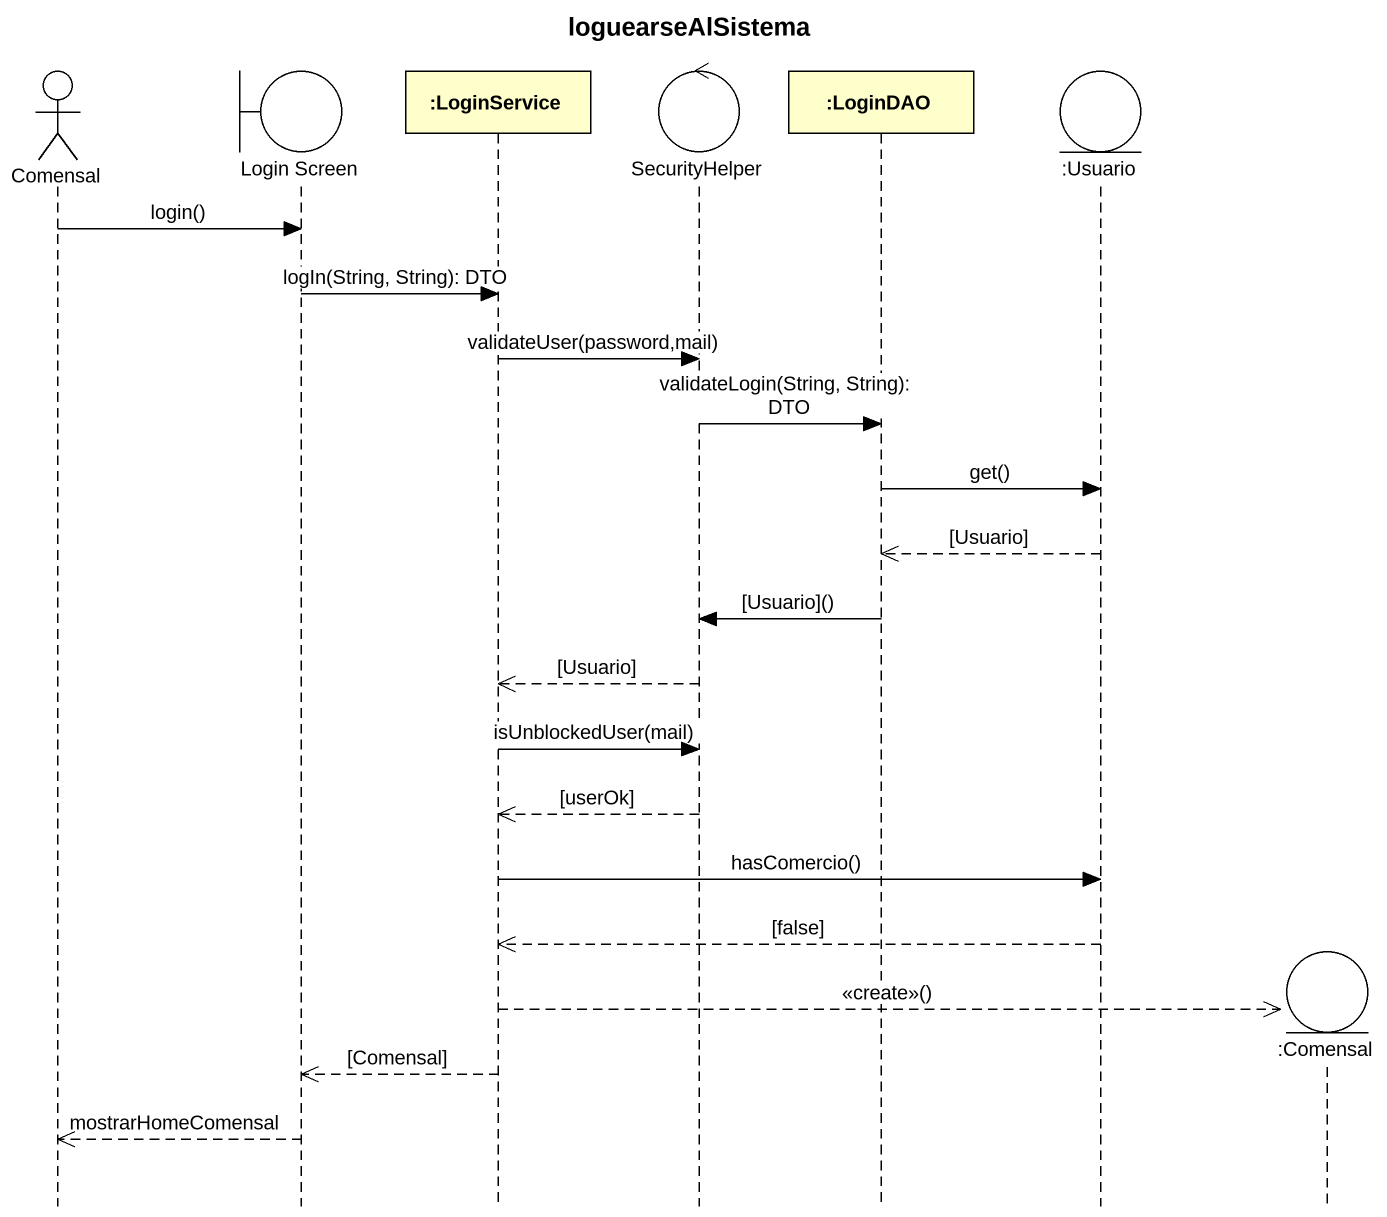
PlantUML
@startuml
title loguearseAlSistema
hide footbox
actor Comensal
boundary "Login Screen" as Login_Screen
participant ":LoginService" as LoginService
control SecurityHelper
participant ":LoginDAO" as LoginDAO
entity ":Usuario" as Usuario
entity ":Comensal" as Comensal_2

Comensal -> Login_Screen : login()
Login_Screen -> LoginService : logIn(String, String): DTO
LoginService -> SecurityHelper : validateUser(password,mail)
SecurityHelper -> LoginDAO : validateLogin(String, String): DTO
LoginDAO -> Usuario : get()
Usuario -->> LoginDAO : [Usuario]
LoginDAO -> SecurityHelper : [Usuario]()
SecurityHelper -->> LoginService : [Usuario]
LoginService -> SecurityHelper : isUnblockedUser(mail)
SecurityHelper -->> LoginService : [userOk]
LoginService -> Usuario : hasComercio()
Usuario -->> LoginService : [false]
LoginService -->> Comensal_2 ** : <<create>>()
LoginService -->> Login_Screen : [Comensal]
Login_Screen -->> Comensal : mostrarHomeComensal
@enduml
